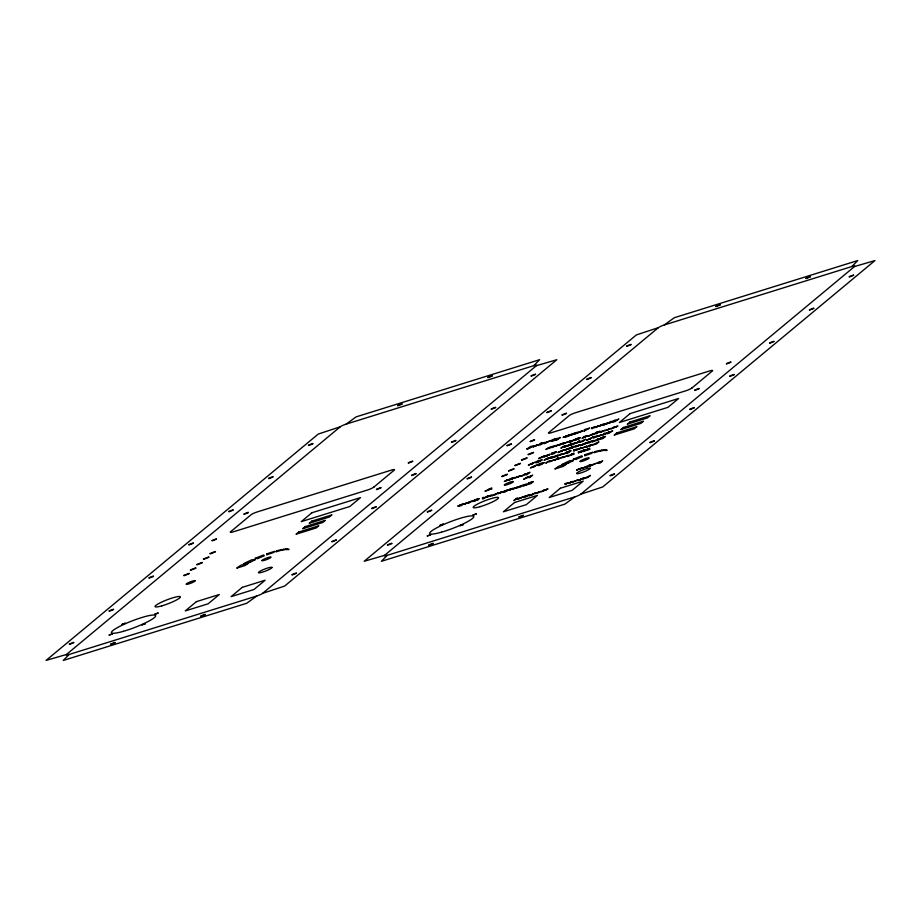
<?xml version="1.0" encoding="UTF-8"?>
<svg xmlns="http://www.w3.org/2000/svg" width="921" height="921" viewBox="0 0 921 921"><rect width="100%" height="100%" fill="white"/><g stroke="black" fill="none" stroke-linecap="round" stroke-linejoin="round"><path stroke-width="1.38" d="M69.11 654.474L63.261 660.449L246.701 603.278L256.798 595.991A4.847 0.725 -21.1 0 0 262.635 593.343L284.635 586.067L556.837 359.72L536.425 365.66A4.847 0.725 -21.1 0 0 533.777 365.66L346.089 424.144A4.847 0.725 -21.1 0 0 340.252 426.791L318.24 434.067L46.05 660.426L66.462 654.474A4.847 0.725 -21.1 0 0 69.11 654.474L256.798 595.991M533.777 365.66L539.625 359.685L356.174 416.856L346.089 424.144M387.223 555.34L381.375 561.315L564.826 504.144L574.911 496.856A4.847 0.725 -21.1 0 0 580.748 494.209L602.76 486.933L874.95 260.574L854.538 266.526A4.847 0.725 -21.1 0 0 851.89 266.526L664.202 325.009A4.847 0.725 -21.1 0 0 658.365 327.657L636.365 334.933L364.163 561.28L384.575 555.34A4.847 0.725 -21.1 0 0 387.223 555.34L574.911 496.856M851.89 266.526L857.739 260.551L674.299 317.722L664.202 325.009M373.788 487.14L393.935 470.366A5.353 0.806 -21.1 0 0 390.631 470.355L258.087 511.662A5.353 0.806 -21.1 0 0 250.788 514.977L230.86 531.544A5.353 0.806 -21.1 0 0 234.176 531.555L366.719 490.248A5.353 0.806 -21.1 0 0 373.788 487.14L374.018 486.933M691.913 388.006L712.06 371.232A5.353 0.806 -21.1 0 0 708.744 371.221L576.201 412.527A5.353 0.806 -21.1 0 0 568.902 415.843L548.974 432.41A5.353 0.806 -21.1 0 0 552.289 432.41L684.833 391.103A5.353 0.806 -21.1 0 0 691.913 388.006L692.132 387.799M196.806 564.492L202.217 562.409M202.298 562.789L197.013 564.838M514.931 465.358L520.342 463.263M520.457 463.62L515.115 465.692M66.462 654.474L340.252 426.791M209.965 553.556L215.364 551.472M183.774 575.395L189.173 573.311M190.359 569.926L195.747 567.843M189.312 573.656L183.97 575.74M195.862 568.211L190.543 570.272M215.502 551.817L210.161 553.901M262.635 593.343L536.425 365.66M384.575 555.34L658.365 327.657M501.899 476.261L507.287 474.177M508.473 470.792L513.86 468.708M528.09 454.41L533.478 452.326M533.558 452.729L528.274 454.755M507.425 474.522L502.083 476.606M513.999 469.054L508.634 471.138M580.748 494.209L854.538 266.526M203.391 559.012L208.791 556.94M208.906 557.297L203.553 559.369M521.516 459.878L526.904 457.795M526.985 458.198L521.666 460.235M331.813 541.502L336.177 539.81M336.28 540.19L332.009 541.836M649.927 442.356L654.301 440.664M654.44 441.032L650.088 442.713M188.828 544.61L193.203 542.918M193.341 543.275L189.012 544.956M376.436 489.258L380.81 487.566M380.96 487.911L376.608 489.604M506.953 445.476L511.328 443.784M511.454 444.141L507.126 445.822M694.561 390.113L698.924 388.42M699.062 388.789L694.71 390.469M110.647 644.09L115.021 642.398M115.16 642.754L110.808 644.435M428.772 544.956L433.135 543.263M433.261 543.632L428.91 545.301M148.983 577.743L153.358 576.062M153.496 576.408L149.156 578.1M397.584 405.47L401.959 403.778M402.086 404.146L397.768 405.816M491.227 408.924L495.602 407.243M495.717 407.612L491.365 409.281M411.526 475.213L415.889 473.521M416.016 473.889L411.733 475.558M371.67 508.346L376.044 506.665M376.159 507.034L371.854 508.703M467.108 478.609L471.483 476.917M471.564 477.32L467.269 478.966M715.709 306.336L720.084 304.644M720.222 305.001L715.847 306.693M809.34 309.79L813.715 308.098M813.853 308.454L809.536 310.135M729.639 376.067L734.014 374.387M734.152 374.743L729.8 376.424M689.794 409.212L694.169 407.519M694.284 407.899L689.944 409.569M451.382 442.068L455.757 440.376M455.86 440.756L451.578 442.414M769.495 342.923L773.87 341.242M773.997 341.599L769.68 343.28M212.026 540.489L216.4 538.797M216.504 539.176L212.175 540.846M530.151 441.343L534.525 439.662M534.583 440.065L530.3 441.7M308.408 445.177L312.783 443.496M312.887 443.864L308.547 445.534M268.552 478.321L272.927 476.629M272.984 477.032L268.702 478.678M228.696 511.454L233.071 509.774M233.14 510.176L228.869 511.811M109.139 610.876L113.513 609.195M243.915 513.964L248.29 512.283M113.617 609.575L109.265 611.245M248.394 512.663L244.077 514.321M69.294 644.021L73.668 642.34M73.772 642.72L69.432 644.378M487.727 377.38L492.102 375.699M492.205 376.067L487.9 377.737M408.256 462.756L412.631 461.064M412.758 461.433L408.429 463.113M531.083 375.78L535.458 374.099M200.79 615.988L205.164 614.307M535.562 374.467L531.21 376.136M205.291 614.675L200.962 616.345M291.969 574.623L296.343 572.943M296.412 573.346L292.118 574.98M626.522 346.043L630.897 344.35M631.023 344.719L626.717 346.388M586.677 379.176L591.052 377.495M591.144 377.875L586.861 379.533M546.821 412.32L551.195 410.639M551.253 411.042L546.982 412.677M427.263 511.742L431.638 510.061M562.029 414.83L566.403 413.149M431.696 510.464L427.402 512.099M566.53 413.506L562.155 415.198M387.407 544.887L391.782 543.206M391.886 543.574L387.557 545.244M805.852 278.234L810.227 276.553M810.319 276.933L806.036 278.591M726.381 363.611L730.756 361.93M730.86 362.31L726.496 363.979M849.208 276.645L853.583 274.965M518.914 516.854L523.289 515.173M853.686 275.333L849.346 277.002M523.404 515.53L519.076 517.211M610.093 475.489L614.468 473.808M614.572 474.177L610.209 475.846M499.573 492.839L501.623 492.102L497.985 493.483L502.947 491.664L497.777 493.691L501.231 492.47M514.298 488.245L516.359 487.508L512.709 488.89L517.671 487.071L512.502 489.097L515.967 487.877M569.823 482.581L571.872 481.856L568.234 483.237L573.196 481.407L568.027 483.444L571.481 482.224M588.991 458.198A4.847 0.725 -21.1 0 1 584.789 460.419A4.847 0.725 -21.1 0 1 580.172 461.605M580.057 461.306A4.847 0.725 -21.1 0 1 581.186 460.477A4.743 0.714 -21.1 0 1 582.544 459.798A4.847 0.725 -21.1 0 1 585.94 458.485M586.355 458.347A4.847 0.725 -21.1 0 1 588.876 457.898M513.285 481.798A4.847 0.725 -21.1 0 1 509.083 484.02A4.847 0.725 -21.1 0 1 504.466 485.194M504.34 484.895A4.847 0.725 -21.1 0 1 508.542 482.673A4.847 0.725 -21.1 0 1 513.158 481.487M590.142 468.409A7.276 1.082 -21.1 0 1 583.707 471.932A7.276 1.082 -21.1 0 1 576.638 473.613M576.569 473.394A7.276 1.082 -21.1 0 1 582.993 469.871A7.276 1.082 -21.1 0 1 590.062 468.19M195.16 580.932A4.847 0.725 -21.1 0 1 190.958 583.154A4.847 0.725 -21.1 0 1 186.353 584.34M186.226 584.029A4.847 0.725 -21.1 0 1 190.428 581.807A4.847 0.725 -21.1 0 1 195.045 580.633M272.029 567.543A7.276 1.082 -21.1 0 1 265.593 571.066A7.276 1.082 -21.1 0 1 258.525 572.747M258.444 572.528A7.276 1.082 -21.1 0 1 264.88 569.005A7.276 1.082 -21.1 0 1 271.948 567.336M270.878 557.332A4.847 0.725 -21.1 0 1 266.676 559.565A4.847 0.725 -21.1 0 1 262.059 560.739M261.944 560.44A4.847 0.725 -21.1 0 1 267.827 557.619M268.241 557.493A4.847 0.725 -21.1 0 1 270.751 557.032M507.275 490.317L504.766 491.457L507.275 490.317M574.865 443.197L572.344 444.336L574.865 443.197M586.746 436.047L584.225 437.187L586.746 436.047M546.579 489.442L541.283 491.733L548.018 488.993L542.377 490.743L546.579 489.442M616.483 426.504L611.187 428.806L617.933 426.066L612.292 427.805L616.483 426.504M482.5 497.754L482.535 498.963L483.79 498.698L487.554 496.177L483.686 498.065L483.847 497.34L482.5 497.754M569.339 441.194L569.362 442.402L570.629 442.138L574.382 439.616L570.513 441.504L570.686 440.768L569.339 441.194M266.699 553.912L266.641 554.914A24.245 3.626 -21.1 0 1 273.261 552.612L274.757 551.345A29.092 4.352 -21.1 0 0 266.699 553.912M584.812 454.778L584.766 455.78A24.245 3.626 -21.1 0 1 591.374 453.477L592.882 452.211A29.092 4.352 -21.1 0 0 584.812 454.778M490.386 488.591L488.51 489.673L490.386 488.591M572.609 453.788L570.732 454.87L572.609 453.788M588.392 448.872L586.516 449.943L588.392 448.872M563.502 453.949L568.556 452.672L571.101 450.553L563.502 453.949M490.352 489.316L491.779 489.166L491.687 487.877L484.976 491.296L490.352 489.316M572.574 454.514L574.002 454.375L573.91 453.074L567.209 456.494L572.574 454.514M588.358 449.598L589.785 449.448L589.693 448.159L582.993 451.566L588.358 449.598M490.444 495.556L486.61 497.19L491.814 495.118L487.382 496.523L490.444 495.556M579.332 445.211L575.487 446.846L580.691 444.774L576.258 446.167L579.332 445.211M596.578 463.332L600.17 463.021L602.714 460.903L596.578 463.332M509.543 489.35L510.706 489.247L509.635 490.26L512.778 488.326L509.543 489.35M523.301 496.707L524.463 496.592L523.393 497.616L526.536 495.671L523.301 496.707M565.057 483.698L566.219 483.583L565.149 484.607L568.292 482.662L565.057 483.698M573.553 450.173L574.716 450.058L573.633 451.083L576.788 449.137L573.553 450.173M578.307 452.096L579.47 451.981L578.4 453.005L581.542 451.06L578.307 452.096M586.861 442.61L588.024 442.494L586.942 443.519L590.085 441.573L586.861 442.61M591.719 427.851L592.882 427.735L591.8 428.749L594.943 426.814L591.719 427.851M593.435 437.141L594.598 437.038L593.527 438.051L596.67 436.117L593.435 437.141M549.687 461.709L555.018 459.487L549.779 461.617M557.585 459.245L562.915 457.023L557.677 459.165M563.019 443.887L568.349 441.654L563.019 443.887M562.846 457.61L568.188 455.388L562.846 457.61M573.276 481.833L578.607 479.611L573.369 481.741M581.773 448.308L587.103 446.086L581.865 448.216M581.807 468.501L587.138 466.279L581.807 468.501M459.257 505.617L461.801 504.501L459.257 505.617M564.573 436.888L567.129 435.771L564.573 436.888M560.452 437.544L555.95 440.319L557.021 439.708A11.582 1.727 -21.1 0 0 558.379 438.845L559.277 437.544L560.452 437.544M526.847 448.907L527.963 449.034L531.313 446.259L526.847 448.907M154.728 614.272L158.09 613.052L154.728 614.272M472.853 515.138L476.215 513.918L472.853 515.138M542.02 459.936C534.387 465.577 532.257 461.363 542.02 459.936M544.15 462.676C536.517 468.317 534.387 464.103 544.15 462.676M557.562 438.431C549.941 444.06 547.799 439.847 557.562 438.431M463.735 504.19L469.134 502.141L463.735 504.19M515.541 477.723L520.929 475.685L515.541 477.723M516.957 499.24L522.357 497.202L516.957 499.24M535.354 493.506L540.754 491.469L535.354 493.506M564.193 450.231L569.592 448.182L564.193 450.231M596.555 436.727L601.954 434.804L596.555 436.727M599.49 432.375L604.878 430.337L599.49 432.375M605.27 430.579L610.669 428.53L605.27 430.579M609.023 431.903L608.505 432.974L612.684 430.763L608.516 433.377L607.031 433.849L607.584 432.674L602.887 435.138L603.785 433.526L605.166 433.1L604.418 434.252L609.023 431.903M615.193 420.137L614.687 421.208L618.854 418.997L614.698 421.622L613.213 422.083L613.766 420.92L609.057 423.372L609.967 421.772L611.337 421.334L610.6 422.497L615.193 420.137M525.477 473.682L524.958 474.741L529.978 472.277L527.422 474.396L526.156 474.787L528.159 473.129L520.883 476.433L525.477 473.682M528.194 476.548L527.664 477.619L532.683 475.144L530.139 477.262L528.861 477.665L530.876 475.996L523.589 479.311L528.194 476.548M547.834 455.365L546.107 455.953L547.834 455.365M556.1 456.206L554.361 456.804L556.1 456.206M584.133 444.06L582.417 444.682L584.133 444.06M590.303 445.545L588.6 446.178L590.303 445.545M606.352 423.879L604.625 424.466L606.352 423.879M581.819 479.07L580.103 479.703L581.819 479.07M474.131 500.943L478.367 499.573L472.634 501.519L477.93 499.101L474.039 500.402L475.271 499.723L479.288 498.641L474.131 500.943M575.176 439.95L579.401 438.58L573.679 440.526L578.975 438.108L575.084 439.409L576.316 438.741L580.322 437.648L575.176 439.95M509.497 479.3L504.42 481.43L509.497 479.3M538.301 444.739L533.224 446.869L538.301 444.739M559.784 444.44L554.615 446.478L559.784 444.44M563.272 453.627L558.103 455.665L563.272 453.627M582.486 430.97L577.317 433.008L582.486 430.97M581.681 447.894L576.511 449.92L581.681 447.894M599.847 425.56L594.678 427.597L599.847 425.56M581.727 468.087L576.558 470.113L581.727 468.087M568.856 445.073L567.693 446.098L571.538 443.577L564.527 447.088L568.856 445.073M457.944 505.997L461.283 505.687L463.827 503.58L457.944 505.997M563.261 437.268L566.599 436.968L569.143 434.85L563.261 437.268M508.668 489.857C501.6 494.75 500.068 491.365 508.668 489.857M576.258 442.736L570.145 445.568L572.114 443.761L576.258 442.736M588.139 435.598L582.026 438.431L583.995 436.623L588.139 435.598M515.23 477.492L509.244 480.06L511.788 477.941L515.23 477.492M536.367 462.135L540.535 460.535L536.367 462.135M551.909 440.618L556.077 438.949L551.909 440.618M538.497 464.875L542.665 463.275L538.497 464.875M521.551 485.885L520.388 486.91L523.876 485.033L524.533 484.953L523.358 485.989L524.659 485.574L526.501 484.043L519.928 486.115L517.429 487.831L521.551 485.885M549.964 447.525L548.801 448.55L552.301 446.673L552.945 446.593L551.771 447.618L553.072 447.215L554.914 445.683L548.352 447.756L545.854 449.471L549.964 447.525M548.191 458.347L547.028 459.372L550.516 457.495L551.172 457.415L549.998 458.451L551.299 458.048L553.141 456.505L546.579 458.577L544.081 460.293L548.191 458.347M572.678 434.056L571.515 435.069L575.003 433.204L575.648 433.123L574.485 434.148L575.775 433.745L577.628 432.214L571.055 434.275L568.556 435.99L572.678 434.056M496.016 493.852L494.853 494.865L497.996 492.931L491.676 495.855L496.016 493.852M532.66 463.194L531.498 464.219L534.64 462.273L528.32 465.209L532.66 463.194M534.79 465.934L533.627 466.959L536.77 465.013L530.45 467.949L534.79 465.934M542.814 456.609L541.652 457.633L544.795 455.688L538.474 458.623L542.814 456.609M562.27 450.553L561.119 451.566L564.262 449.621L557.942 452.556L562.27 450.553M533.443 493.829L532.28 494.842L535.423 492.908L529.103 495.832L533.443 493.829M592.307 434.332L591.144 435.357L594.287 433.411L587.966 436.347L592.307 434.332M566.369 452.395L569.305 451.325L566.369 452.395M545.957 442.644L550.205 440.756L543.897 443.68L547.039 441.746L545.957 442.644M591.489 465.335L595.737 463.447L589.428 466.371L592.571 464.426L591.489 465.335M565.057 453.362L568.292 452.165L565.057 453.362M536.989 445.177L534.928 445.914L536.989 445.177M508.185 479.737L506.124 480.474L508.185 479.737M558.46 444.889L556.411 445.614L558.46 444.889M581.163 431.408L579.113 432.145L581.163 431.408M561.948 454.065L559.899 454.801L561.948 454.065M598.523 425.997L596.474 426.734L598.523 425.997M580.368 448.331L578.307 449.068L580.368 448.331M580.403 468.524L578.353 469.261L580.403 468.524M598.143 462.733L600.918 461.686L598.143 462.733M467.776 502.693L465.07 503.845L467.776 502.693M519.582 476.238L516.877 477.377L519.582 476.238M520.998 497.754L518.293 498.894L520.998 497.754M568.234 448.746L565.54 449.885L568.234 448.746M539.395 492.021L536.69 493.115L539.395 492.021M603.531 430.89L600.826 432.03L603.531 430.89M600.596 435.242L597.89 436.381L600.596 435.242M609.311 429.082L606.605 430.234L609.311 429.082M109.185 635.053L112.443 633.878L109.185 635.053M121.929 624.45L125.198 623.275L121.929 624.45M142.053 624.806L145.334 623.701L142.053 624.806M427.298 535.918L430.579 534.813L427.298 535.918M440.054 525.304L443.323 524.13L440.054 525.304M460.166 525.672L463.436 524.498L460.166 525.672M549.158 454.951L543.943 456.92L549.745 454.283L546.706 455.435L549.158 454.951M557.412 455.803L552.197 457.76L557.999 455.124L554.96 456.275L557.412 455.803M585.445 443.646L580.23 445.603L586.032 442.966L582.993 444.118L585.445 443.646M607.676 423.464L602.461 425.433L608.263 422.797L605.27 423.902L607.676 423.464M591.627 445.142L586.412 447.099L592.215 444.463L589.175 445.614L591.627 445.142M583.131 478.655L577.916 480.624L583.718 477.987L580.679 479.139L583.131 478.655M513.837 478.011L511.282 479.127L513.837 478.011M196.426 601.643L185.271 610.922L208.169 603.785L219.325 594.505L196.426 601.643M311.943 512.744L301.259 521.631L349.83 506.492L360.502 497.616L311.943 512.744M298.646 532.073L296.055 534.226L316.202 527.952L318.793 525.799L298.646 532.073M305.219 526.605L302.629 528.758L322.776 522.483L325.366 520.33L305.219 526.605M311.793 521.136L309.203 523.289L329.361 517.015L331.951 514.862L311.793 521.136M242.235 587.368L231.079 596.647L253.977 589.509L265.133 580.23L242.235 587.368M531.095 446.708L529.172 448.251L533.881 445.845L531.095 446.708M470.47 501.508L468.559 503.039L473.267 500.633L470.47 501.508M540.65 443.369L538.094 445.488L541.939 442.966L540.65 443.369M542.147 443.266L540.224 444.808L544.933 442.402L542.147 443.266M560.993 443.795L559.07 445.338L563.779 442.92L560.993 443.795M551.875 453.12L554.718 452.453L550.862 454.203L553.97 453.788L556.526 451.67L551.875 453.12M562.8 446.662L560.877 448.205L565.586 445.799L562.8 446.662M584.363 429.739L585.94 429.474L583.822 431.235L589.751 428.069L584.363 429.739M547.661 461.617L545.739 463.159L550.447 460.753L547.661 461.617M556.503 458.865L554.661 460.396L557.804 458.462L556.503 458.865M557.205 458.278L556.756 458.658L558.506 457.875L557.205 458.278M526.133 484.895L530.864 483.64L533.409 481.522L528.389 483.088L531.613 482.305L526.133 484.895M571.365 447.41L569.523 448.941L572.666 447.007L571.365 447.41M572.068 446.823L571.619 447.203L573.369 446.42L572.068 446.823M577.951 441.942L576.109 443.485L579.251 441.539L577.951 441.942M578.653 441.366L578.204 441.735L579.954 440.963L578.653 441.366M573.564 446.731L571.642 448.262L576.35 445.856L573.564 446.731M578.802 442.414L583.143 441.286L585.664 439.19L578.802 442.414M601.056 424.903L599.134 426.446L603.842 424.04L601.056 424.903M516.416 498.468L513.872 500.587L517.717 498.065L516.416 498.468M595.611 432.997L593.769 434.539L596.912 432.594L595.611 432.997M596.313 432.421L595.864 432.789L597.614 432.018L596.313 432.421M590.419 438.707L589.831 439.202L593.677 436.681L586.585 440.215L590.419 438.707M598.949 431.604L596.394 433.722L600.239 431.189L598.949 431.604M514.54 502.509L503.384 511.788L526.294 504.65L537.45 495.371L514.54 502.509M590.937 441.309L589.014 442.851L593.723 440.445L590.937 441.309M527.376 495.417L525.465 496.949L530.174 494.542L527.376 495.417M582.82 450.668L580.978 452.199L584.121 450.254L582.82 450.668M583.523 450.081L583.074 450.461L584.823 449.678L583.523 450.081M598.19 439.789L602.91 438.546L605.454 436.427L600.434 437.993L603.658 437.21L598.19 439.789M592.076 445.108L596.417 443.98L598.938 441.884L592.076 445.108M630.056 413.61L619.384 422.497L667.944 407.358L678.627 398.482L630.056 413.61M616.771 432.939L614.18 435.092L634.327 428.818L636.918 426.665L616.771 432.939M623.344 427.471L620.754 429.623L640.901 423.349L643.491 421.196L623.344 427.471M629.918 422.002L627.328 424.155L647.475 417.881L650.065 415.728L629.918 422.002M560.348 488.234L549.192 497.513L572.102 490.375L583.258 481.096L560.348 488.234M589.325 465.07L586.781 467.189L590.626 464.668L589.325 465.07M583.58 478.632L587.92 477.504L590.453 475.409L583.58 478.632M277.209 550.677L275.84 551.817A24.245 3.626 -21.1 0 1 280.18 550.631L281.918 549.584A29.092 4.352 -21.1 0 0 277.209 550.677M595.323 451.532L593.953 452.672A24.061 3.603 -21.1 0 1 598.293 451.497L600.032 450.45A29.092 4.352 -21.1 0 0 595.323 451.532M248.29 563.364L248.221 563.41A24.245 3.626 -21.1 0 0 245.193 565.494L236.72 568.142A29.092 4.352 -21.1 0 1 241.221 565.114L248.29 563.364M566.415 464.23L566.334 464.276A24.245 3.626 -21.1 0 0 563.318 466.36L554.833 469.008A29.092 4.352 -21.1 0 1 559.335 465.98L566.415 464.23M283.277 549.342L281.745 550.263A24.245 3.626 -21.1 0 1 285.096 549.664L286.512 548.985A26.202 3.914 -21.1 0 0 283.277 549.342M601.401 450.208L599.755 451.152A24.245 3.626 -21.1 0 1 603.22 450.53L604.637 449.851A26.202 3.914 -21.1 0 0 601.401 450.208M249.994 562.386L243.489 563.848A29.092 4.352 -21.1 0 1 251.801 559.795L255.278 559.692A24.245 3.626 -21.1 0 0 249.994 562.386M568.119 463.24L561.603 464.714A29.092 4.352 -21.1 0 1 569.926 460.661L573.403 460.558A24.245 3.626 -21.1 0 0 568.119 463.24M597.418 439.294L592.111 441.907L597.234 440.307L596.405 440.077L598.995 438.799L597.418 439.294M287.306 548.985L286.074 549.561A24.245 3.626 -21.1 0 1 288.354 549.676L289.056 549.411A29.092 4.352 -21.1 0 0 287.306 548.985M605.419 449.851L604.268 450.427A24.245 3.626 -21.1 0 1 606.467 450.53L607.181 450.277A29.092 4.352 -21.1 0 0 605.419 449.851M575.89 459.406L573.058 459.303A25.961 3.88 -21.1 0 1 581.865 455.837L582.394 456.689A24.245 3.626 -21.1 0 0 575.89 459.406M257.776 558.54L254.944 558.437A25.961 3.88 -21.1 0 1 263.74 554.972L264.269 555.824A24.245 3.626 -21.1 0 0 257.776 558.54M479.991 506.7A13.573 2.026 -21.1 0 0 498.526 497.708A13.573 2.026 -21.1 0 0 479.047 503.303A13.573 2.026 -21.1 0 0 479.991 506.7M441.47 532.188A23.635 3.534 -21.1 0 0 473.774 516.531A23.635 3.534 -21.1 0 0 439.87 526.248A23.635 3.534 -21.1 0 0 441.47 532.188M161.866 605.845A13.573 2.026 -21.1 0 0 180.412 596.854A13.573 2.026 -21.1 0 0 160.933 602.438A13.573 2.026 -21.1 0 0 161.866 605.845M123.345 631.334A23.635 3.534 -21.1 0 0 155.649 615.677A23.635 3.534 -21.1 0 0 121.745 625.382A23.635 3.534 -21.1 0 0 123.345 631.334"/></g></svg>
